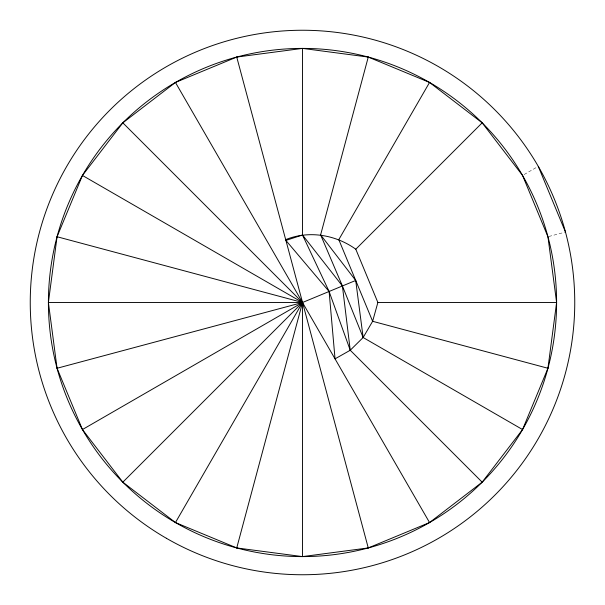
<?xml version="1.0" encoding="UTF-8"?>
<svg xmlns="http://www.w3.org/2000/svg" width="605" height="605" viewBox="0 0 605 605"><rect width="100%" height="100%" fill="white"/><g stroke="black" fill="none" stroke-linecap="round" stroke-linejoin="round"><path stroke-width="0.45" stroke-dasharray="3.02 2.27" d="M524.127 174.542L536.703 167.282M548.818 236.502L564.594 232.275"/><path stroke-width="0.91" d="M48.4 302.5L57.059 236.737L82.446 175.45L122.823 122.823L175.45 82.446L236.737 57.059L302.5 48.4L368.263 57.059L429.55 82.446L482.177 122.823L522.554 175.45L547.941 236.737L556.6 302.5L547.941 368.263L522.554 429.55L482.177 482.177L429.55 522.554L368.263 547.941L302.5 556.6L236.737 547.941L175.45 522.554L122.823 482.177L82.446 429.55L57.059 368.263L48.4 302.5L302.5 302.5L355.71 280.455L363.144 337.514L522.554 429.55M236.737 547.941L302.5 302.5L122.823 122.823M302.5 48.4L302.5 234.982L329.105 291.481L335.041 358.856L350.242 350.242L363.144 337.514L342.407 285.968L320.627 234.853L368.263 57.059M368.263 547.941L285.711 239.625C308.913 230.195 335.692 234.74 355.793 249.207L377.875 302.5L372.627 321.293L363.144 337.514M175.45 522.554A254.1 254.1 0 0 1 175.45 82.446A254.1 254.1 0 0 1 556.6 302.5A254.1 254.1 0 0 1 175.45 522.554L302.5 302.5L82.446 175.45M429.55 82.446L338.8 239.625L372.627 321.293L547.941 368.263M122.823 482.177L302.5 302.5L57.059 236.737M355.793 249.207L482.177 122.823M82.446 429.55L302.5 302.5L302.5 556.6M236.737 57.059L285.9 240.427L302.5 234.982L342.407 285.968L350.242 350.242L482.177 482.177M57.059 368.263L302.5 302.5M377.875 302.5L556.6 302.5M285.9 240.427L329.105 291.481L350.242 350.242M320.627 234.853L355.71 280.455M175.45 82.446L429.55 522.554M538.276 166.375L565.471 232.04M166.375 538.276A272.25 272.25 0 0 0 574.75 302.5A272.25 272.25 0 0 0 166.375 66.724A272.25 272.25 0 0 0 166.375 538.276"/></g></svg>
